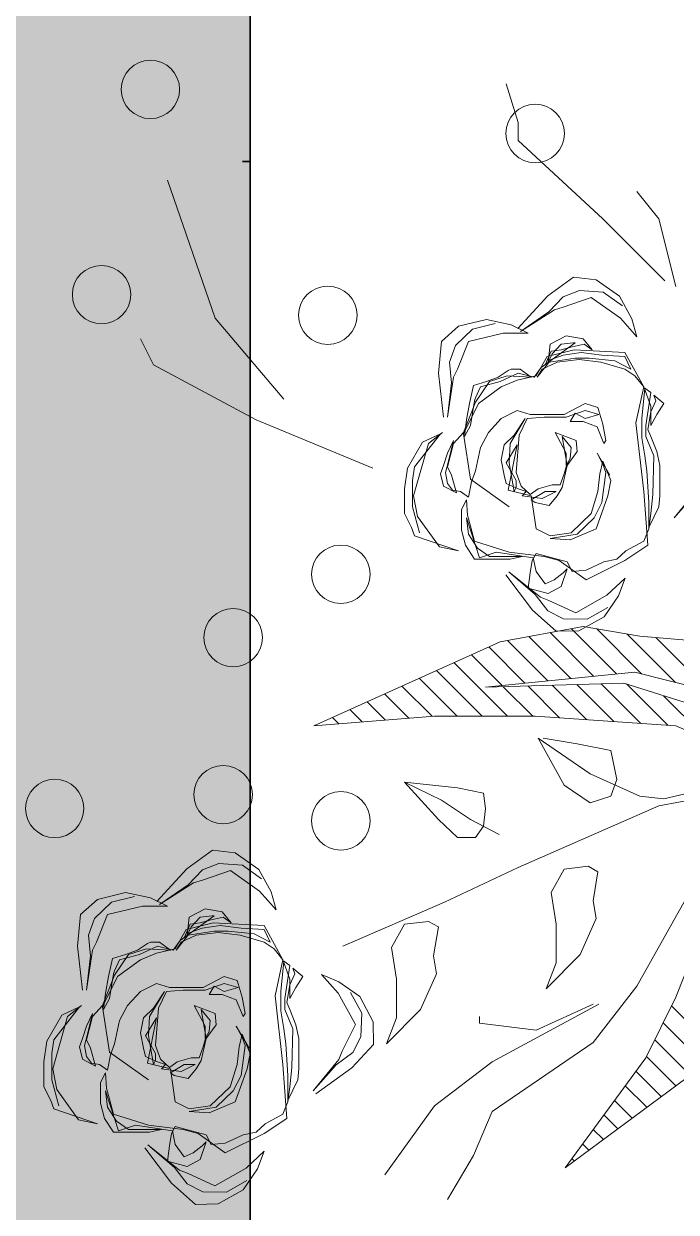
# Model space of a CAD drawing. Header units: millimetres. Extents: x -122165 to 59500, y -31598 to 53500.
# Drawn here: x 1433.9 to 1624.4, y 197.8 to 545 of the extents above; entities that cross this region are included whole.
import ezdxf

# ---------------------------------------------------------------- set-up
doc = ezdxf.new("R2010")
doc.units = ezdxf.units.MM
doc.header["$MEASUREMENT"] = 0
for name, color, linetype, lineweight in [('A_DIM', 7, 'Continuous', 5), ('ARC_A_ R.C.C', 162, 'Continuous', 40), ('ARC_A_R.C.C. Hatch', 8, 'Continuous', 5), ('ARC_A_WALL', 158, 'Continuous', 35), ('ARC_Wall Hatch', 253, 'Continuous', 0), ('Lan_Planter', 74, 'Continuous', 13)]:
    doc.layers.add(name, color=color, linetype=linetype, lineweight=lineweight)

# ---------------------------------------------------------------- blocks, each defined once
blk = doc.blocks.new('ARC$1$Existing Layout$0$col gf 180116')
at = {"layer": 'ARC_A_R.C.C. Hatch'}
h = blk.add_hatch(color=256, dxfattribs=at)
h.dxf.hatch_style = 1
h.paths.add_polyline_path([(201.73999, 26.78621), (202.64, 26.78621), (202.64, 26.48621), (201.73999, 26.48621)])
edge = h.paths.add_edge_path()
edge.add_line((216.33999, 22.98621), (216.13999, 22.98621))
edge.add_line((216.13999, 22.98621), (216.13999, 25.58621))
edge.add_line((216.13999, 25.58621), (218.33999, 25.58621))
edge.add_line((218.33999, 25.58621), (218.33999, 22.98621))
edge.add_line((218.33999, 22.98621), (218.03999, 22.98621))
h.paths.add_polyline_path([(207.13999, 25.88621), (207.43999, 25.88621), (207.43999, 26.78621), (207.13999, 26.78621)])
h.paths.add_polyline_path([(208.03999, 20.48621), (208.03999, 20.78621), (207.13999, 20.78621), (207.13999, 20.48621)])
h.paths.add_polyline_path([(202.63999, 32.78621), (202.63999, 32.48621), (201.73999, 32.48621), (201.73999, 32.78621)])
h.paths.add_polyline_path([(191.23999, 20.48621), (191.23999, 20.78621), (190.33999, 20.78621), (190.33999, 20.48621)])
h.paths.add_polyline_path([(184.03999, 20.48621), (184.03999, 20.78621), (183.13999, 20.78621), (183.13999, 20.48621)])
h.paths.add_polyline_path([(220.63999, 14.18621), (220.33999, 14.18621), (220.33999, 13.28621), (220.63999, 13.28621)])
h.paths.add_polyline_path([(220.63999, 20.48621), (220.63999, 20.78621), (219.73999, 20.78621), (219.73999, 20.48621)])
h.paths.add_polyline_path([(220.63999, 25.28621), (220.63999, 25.58621), (219.73999, 25.58621), (219.73999, 25.28621)])
h.paths.add_polyline_path([(220.63999, 32.78621), (220.63999, 32.48621), (219.73999, 32.48621), (219.73999, 32.78621)])
h.paths.add_polyline_path([(220.33999, 37.28621), (220.63999, 37.28621), (220.63999, 38.18621), (220.33999, 38.18621)])
h.paths.add_polyline_path([(201.13999, 43.28621), (201.43999, 43.28621), (201.43999, 44.18621), (201.13999, 44.18621)])
h.paths.add_polyline_path([(196.33999, 43.28621), (196.63999, 43.28621), (196.63999, 44.18621), (196.33999, 44.18621)])
h.paths.add_polyline_path([(190.33999, 43.28621), (190.63999, 43.28621), (190.63999, 44.18621), (190.33999, 44.18621)])
h.paths.add_polyline_path([(207.13999, 43.28621), (207.43999, 43.28621), (207.43999, 44.18621), (207.13999, 44.18621)])
h.paths.add_polyline_path([(220.63999, 56.78621), (220.33999, 56.78621), (220.33999, 55.88621), (220.63999, 55.88621)])
h.paths.add_polyline_path([(220.33999, 50.78621), (220.63999, 50.78621), (220.63999, 49.88621), (220.33999, 49.88621)])
h.paths.add_polyline_path([(226.33999, 50.78621), (226.63999, 50.78621), (226.63999, 49.88621), (226.33999, 49.88621)])
h.paths.add_polyline_path([(220.33999, 43.28621), (220.63999, 43.28621), (220.63999, 44.18621), (220.33999, 44.18621)])
h.paths.add_polyline_path([(232.63999, 44.18621), (232.63999, 43.88621), (231.73999, 43.88621), (231.73999, 44.18621)])
h.paths.add_polyline_path([(232.63999, 50.48621), (232.63999, 50.78621), (231.73999, 50.78621), (231.73999, 50.48621)])
h.paths.add_polyline_path([(232.63999, 55.88621), (232.63999, 56.18621), (231.73999, 56.18621), (231.73999, 55.88621)])
h.paths.add_polyline_path([(213.13999, 43.28621), (213.43999, 43.28621), (213.43999, 44.18621), (213.13999, 44.18621)])
h.paths.add_polyline_path([(226.63999, 7.88621), (226.63999, 8.18621), (225.73999, 8.18621), (225.73999, 7.88621)])
h.paths.add_polyline_path([(226.63999, 13.28621), (226.63999, 13.58621), (225.73999, 13.58621), (225.73999, 13.28621)])
h.paths.add_polyline_path([(201.73999, 20.78621), (201.73999, 20.48621), (202.63999, 20.48621), (202.63999, 20.78621)])
h.paths.add_polyline_path([(184.03999, 25.88621), (184.03999, 26.18621), (183.13999, 26.18621), (183.13999, 25.88621)])
h.paths.add_polyline_path([(183.13999, 14.18621), (183.13999, 13.88621), (184.03999, 13.88621), (184.03999, 14.18621)])
h.paths.add_polyline_path([(202.63999, 13.88621), (202.63999, 14.18621), (201.73999, 14.18621), (201.73999, 13.88621)])
h.paths.add_polyline_path([(196.33999, 13.28621), (196.63999, 13.28621), (196.63999, 14.18621), (196.33999, 14.18621)])
h.paths.add_polyline_path([(190.33999, 13.28621), (190.63999, 13.28621), (190.63999, 14.18621), (190.33999, 14.18621)])
h.paths.add_polyline_path([(196.33999, 25.88621), (196.63999, 25.88621), (196.63999, 26.78621), (196.33999, 26.78621)])
h.paths.add_polyline_path([(190.33999, 25.88621), (190.63999, 25.88621), (190.63999, 26.78621), (190.33999, 26.78621)])
h.paths.add_polyline_path([(214.03999, 13.28621), (214.03999, 13.58621), (213.13999, 13.58621), (213.13999, 13.28621)])
h.paths.add_polyline_path([(213.13999, 20.78621), (213.13999, 20.48621), (214.03999, 20.48621), (214.03999, 20.78621)])
h.paths.add_polyline_path([(213.43999, 26.78621), (213.13999, 26.78621), (213.13999, 25.88621), (213.43999, 25.88621)])
h.paths.add_polyline_path([(214.03999, 32.78621), (214.03999, 32.48621), (213.13999, 32.48621), (213.13999, 32.78621)])
h.paths.add_polyline_path([(214.03999, 7.88621), (214.03999, 8.18621), (213.13999, 8.18621), (213.13999, 7.88621)])
h.paths.add_polyline_path([(226.63999, 20.48621), (226.63999, 20.78621), (225.73999, 20.78621), (225.73999, 20.48621)])
h.paths.add_polyline_path([(226.63999, 25.28621), (226.63999, 25.58621), (225.73999, 25.58621), (225.73999, 25.28621)])
h.paths.add_polyline_path([(226.63999, 32.78621), (226.63999, 32.48621), (225.73999, 32.48621), (225.73999, 32.78621)])
h.paths.add_polyline_path([(226.63999, 37.28621), (226.63999, 37.58621), (225.73999, 37.58621), (225.73999, 37.28621)])
h.paths.add_polyline_path([(225.73999, 44.18621), (225.73999, 43.88621), (226.63999, 43.88621), (226.63999, 44.18621)])
h.paths.add_polyline_path([(226.63999, 56.78621), (226.33999, 56.78621), (226.33999, 55.88621), (226.63999, 55.88621)])
h.paths.add_polyline_path([(214.03999, 55.88621), (214.03999, 56.18621), (213.13999, 56.18621), (213.13999, 55.88621)])
h.paths.add_polyline_path([(213.13999, 37.28621), (213.43999, 37.28621), (213.43999, 38.18621), (213.13999, 38.18621)])
h.paths.add_polyline_path([(214.03999, 50.78621), (213.73999, 50.78621), (213.73999, 49.88621), (214.03999, 49.88621)])
h.paths.add_polyline_path([(207.13999, 37.28621), (207.43999, 37.28621), (207.43999, 38.18621), (207.13999, 38.18621)])
h.paths.add_polyline_path([(207.13999, 49.88621), (207.43999, 49.88621), (207.43999, 50.78621), (207.13999, 50.78621)])
h.paths.add_polyline_path([(183.13999, 50.18621), (183.13999, 49.88621), (184.03999, 49.88621), (184.03999, 50.18621)])
h.paths.add_polyline_path([(183.13999, 38.18621), (183.13999, 37.88621), (184.03999, 37.88621), (184.03999, 38.18621)])
h.paths.add_polyline_path([(201.73999, 37.58621), (201.73999, 37.28621), (202.63999, 37.28621), (202.63999, 37.58621)])
h.paths.add_polyline_path([(196.33999, 37.28621), (196.63999, 37.28621), (196.63999, 38.18621), (196.33999, 38.18621)])
h.paths.add_polyline_path([(190.33999, 37.28621), (190.63999, 37.28621), (190.63999, 38.18621), (190.33999, 38.18621)])
h.paths.add_polyline_path([(201.13999, 49.88621), (201.43999, 49.88621), (201.43999, 50.78621), (201.13999, 50.78621)])
h.paths.add_polyline_path([(196.33999, 49.88621), (196.63999, 49.88621), (196.63999, 50.78621), (196.33999, 50.78621)])
h.paths.add_polyline_path([(190.33999, 49.88621), (190.63999, 49.88621), (190.63999, 50.78621), (190.33999, 50.78621)])
h.paths.add_polyline_path([(220.63999, 8.18621), (220.33999, 8.18621), (220.33999, 7.28621), (220.63999, 7.28621)])
h.paths.add_polyline_path([(195.73999, 20.48621), (195.73999, 20.78621), (196.63999, 20.78621), (196.63999, 20.48621)])
h.paths.add_polyline_path([(183.13999, 43.58621), (183.13999, 43.28621), (184.03999, 43.28621), (184.03999, 43.58621)])
blk = doc.blocks.new('ARC$0$Existing Layout$0$A$C04F219B2')
at = {"layer": 'ARC_Wall Hatch'}
h = blk.add_hatch(color=256, dxfattribs=at)
h.dxf.hatch_style = 1
h.paths.add_polyline_path([(0.6, -0.9), (-0.9, -0.9), (-0.9, -0.3), (-0.67, -0.3), (-0.67, -0.67), (0.37, -0.67), (0.37, -0.23), (0, -0.23), (0, 0), (0.6, 0)])
h.paths.add_polyline_path([(0, 0), (-0.23, 0), (-0.23, 0.37), (-0.67, 0.37), (-0.67, 0), (-0.9, 0), (-0.9, 0.6), (0, 0.6)])
at = {"layer": 'ARC_A_WALL'}
blk.add_line((0.59782, -0.39524, -0.00075), (0.6, -0.39524, -0.00075), dxfattribs=at)
at = {"layer": 'ARC_A_WALL', "elevation": 0}
blk.add_lwpolyline([(0.6, -0.9), (-0.9, -0.9), (-0.9, -0.3), (-0.67, -0.3), (-0.67, -0.67), (0.37, -0.67), (0.37, -0.23), (0, -0.23), (0, 0), (0.6, 0)], close=True, dxfattribs=at)
blk = doc.blocks.new('ARC$0$Existing Layout$0$A$C3EBA4768')
at = {"layer": 'A_DIM'}
blk.add_blockref('ARC$0$Existing Layout$0$A$C04F219B2', (0.9, -30.6, 0.00075), dxfattribs=at)
blk = doc.blocks.new('ARC')
at = {"xscale": 999.9941761349517, "yscale": 999.9941761349517, "zscale": 999.9941761349517}
blk.add_blockref('ARC$0$Existing Layout$0$A$C3EBA4768', (0, 31499.81, -0.75), dxfattribs=at)
at = {"layer": 'ARC_A_ R.C.C', "extrusion": (4.48937e-09, -4.26518e-20, 1), "xscale": 999.9941761349517, "yscale": 999.9941761349517, "zscale": 999.9941761349517}
blk.add_blockref('ARC$1$Existing Layout$0$col gf 180116', (-183138.93, -13286.14, -0.89), dxfattribs=at)
at = {"layer": 'ARC_Wall Hatch', "xscale": 999.9941761349517, "yscale": 999.9941761349517, "zscale": 999.9941761349517, "rotation": 359.9999991022337}
blk.add_blockref('ARC$0$Existing Layout$0$A$C04F219B2', (899.99, 899.99, -6.13), dxfattribs=at)
blk = doc.blocks.new('b-85')
at = {"color": 30, "true_color": 0xef731a}
for p, q in [((-285.22, 701.71), (-274.62, 707.08)), ((-274.62, 707.08), (-255.53, 707.08)), ((-255.53, 707.08), (-239.63, 704.78)), ((-239.63, 704.78), (-219.48, 693.28)), ((-303.24, 665.67), (-291.58, 699.41)), ((-276.74, 697.11), (-300.06, 680.24)), ((-291.58, 699.41), (-285.22, 701.71)), ((-269.31, 700.95), (-289.46, 695.58)), ((-260.83, 700.18), (-276.74, 697.11)), ((-249.17, 700.95), (-269.31, 700.95)), ((-220.54, 688.68), (-260.83, 700.18)), ((-238.57, 699.41), (-249.17, 700.95)), ((-213.12, 679.47), (-238.57, 699.41)), ((-212.06, 677.94), (-220.54, 688.68)), ((-219.48, 693.28), (-213.12, 679.47)), ((-300.06, 680.24), (-303.24, 665.67)), ((-258.71, 667.2), (-253.41, 677.17)), ((-253.41, 677.17), (-243.87, 679.47)), ((-243.87, 679.47), (-237.51, 677.17)), ((-237.51, 677.17), (-227.96, 674.11)), ((-200.39, 677.17), (-166.47, 681.01)), ((-166.47, 681.01), (-142.08, 678.71)), ((-142.08, 678.71), (-130.42, 665.67)), ((-244.93, 671.04), (-258.71, 667.2)), ((-256.59, 670.27), (-257.65, 664.14)), ((-251.29, 674.11), (-256.59, 670.27)), ((-242.81, 675.64), (-251.29, 674.11)), ((-238.57, 674.11), (-244.93, 671.04)), ((-234.32, 673.34), (-242.81, 675.64)), ((-220.54, 669.5), (-238.57, 674.11)), ((-218.42, 669.5), (-234.32, 673.34)), ((-227.96, 674.11), (-218.42, 669.5)), ((-212.06, 661.83), (-220.54, 669.5)), ((-200.39, 674.11), (-173.89, 671.04)), ((-169.65, 669.5), (-200.39, 674.11)), ((-173.89, 671.04), (-157.98, 672.57)), ((-163.28, 666.44), (-169.65, 669.5)), ((-157.98, 672.57), (-145.26, 667.97)), ((-145.26, 667.97), (-132.54, 654.93)), ((-299, 660.3), (-309.6, 653.4)), ((-277.8, 659.53), (-308.54, 649.56)), ((-287.34, 663.37), (-299, 660.3)), ((-290.52, 658), (-277.8, 659.53)), ((-271.43, 663.37), (-287.34, 663.37)), ((-284.16, 656.47), (-275.68, 658.77)), ((-275.68, 658.77), (-264.01, 659.53)), ((-264.01, 659.53), (-271.43, 663.37)), ((-257.65, 664.14), (-261.89, 658)), ((-248.11, 656.47), (-213.12, 661.83)), ((-215.24, 661.07), (-202.52, 659.53)), ((-206.76, 656.47), (-215.24, 661.07)), ((-213.12, 661.83), (-189.79, 650.33)), ((-188.73, 652.63), (-212.06, 661.83)), ((-202.52, 659.53), (-189.79, 657.23)), ((-142.08, 658), (-163.28, 666.44)), ((-130.42, 665.67), (-125.11, 644.2)), ((-309.6, 653.4), (-309.6, 644.2)), ((-308.54, 649.56), (-304.3, 636.53)), ((-307.48, 641.9), (-301.12, 651.1)), ((-304.3, 626.56), (-295.82, 653.4)), ((-301.12, 651.1), (-290.52, 658)), ((-295.82, 653.4), (-284.16, 656.47)), ((-269.31, 626.56), (-248.11, 656.47)), ((-261.89, 658), (-250.23, 655.7)), ((-250.23, 655.7), (-241.75, 652.63)), ((-241.75, 652.63), (-223.72, 648.8)), ((-187.67, 653.4), (-206.76, 656.47)), ((-189.79, 657.23), (-176.01, 654.17)), ((-189.79, 650.33), (-177.07, 632.69)), ((-172.83, 641.9), (-188.73, 652.63)), ((-185.55, 652.63), (-187.67, 653.4)), ((-177.07, 648.8), (-185.55, 652.63)), ((-176.01, 654.17), (-172.83, 644.2)), ((-135.72, 631.16), (-142.08, 658)), ((-132.54, 654.93), (-128.3, 637.29)), ((-309.6, 644.2), (-309.6, 625.79)), ((-307.48, 616.59), (-307.48, 641.9)), ((-223.72, 648.8), (-212.06, 642.66)), ((-212.06, 642.66), (-201.46, 632.69)), ((-172.83, 633.46), (-177.07, 648.8)), ((-172.83, 644.2), (-169.65, 634.99)), ((-168.59, 628.09), (-172.83, 641.9)), ((-125.11, 644.2), (-129.36, 625.02)), ((-304.3, 636.53), (-308.54, 608.15)), ((-244.93, 630.39), (-233.26, 632.69)), ((-233.26, 632.69), (-221.6, 630.39)), ((-201.46, 632.69), (-195.09, 620.42)), ((-177.07, 632.69), (-171.77, 620.42)), ((-166.47, 619.66), (-172.83, 633.46)), ((-169.65, 634.99), (-164.35, 627.32)), ((-321.62, 629.22), (-348.99, 608.8)), ((-338.8, 602.59), (-319.52, 626.98)), ((-319.52, 626.98), (-336.75, 606.61)), ((-309.6, 625.79), (-307.48, 616.59)), ((-307.48, 599.72), (-304.3, 626.56)), ((-256.59, 627.32), (-260.83, 609.69)), ((-235.38, 626.56), (-257.65, 622.72)), ((-257.65, 622.72), (-254.47, 621.19)), ((-221.6, 620.42), (-256.59, 627.32)), ((-255.53, 619.66), (-251.29, 628.86)), ((-251.29, 628.86), (-244.93, 630.39)), ((-249.17, 621.19), (-235.38, 628.86)), ((-235.38, 628.86), (-221.6, 620.42)), ((-220.54, 625.79), (-235.38, 626.56)), ((-221.6, 630.39), (-214.18, 622.72)), ((-201.46, 614.29), (-220.54, 625.79)), ((-214.18, 622.72), (-201.46, 614.29)), ((-169.65, 609.69), (-168.59, 628.09)), ((-164.35, 627.32), (-163.28, 625.02)), ((-163.28, 625.02), (-163.28, 618.12)), ((-135.72, 611.99), (-135.72, 631.16)), ((-129.36, 625.02), (-135.72, 611.99)), ((-262.95, 601.25), (-260.83, 616.59)), ((-260.83, 616.59), (-257.65, 613.52)), ((-253.41, 617.35), (-259.77, 610.45)), ((-257.65, 613.52), (-255.53, 619.66)), ((-254.47, 621.19), (-249.17, 621.19)), ((-242.81, 621.19), (-253.41, 617.35)), ((-214.18, 618.89), (-242.81, 621.19)), ((-201.46, 612.75), (-214.18, 618.89)), ((-195.09, 620.42), (-198.27, 610.45)), ((-171.77, 620.42), (-168.59, 605.85)), ((-169.65, 607.39), (-166.47, 619.66)), ((-163.28, 618.12), (-169.65, 609.69)), ((-134.48, 617.96), (-119.31, 596)), ((-117.66, 591.8), (-134.48, 617.96)), ((-132.17, 619.98), (-106.92, 597)), ((-348.99, 608.8), (-365.2, 590.44)), ((-336.75, 606.61), (-349.4, 596.84)), ((-336.11, 596.65), (-331.87, 611.99)), ((-331.87, 611.99), (-320.21, 610.45)), ((-319.15, 605.85), (-328.69, 598.95)), ((-320.21, 610.45), (-310.67, 608.92)), ((-308.54, 608.15), (-319.15, 605.85)), ((-305.36, 605.85), (-311.73, 582.08)), ((-310.67, 608.92), (-305.36, 605.85)), ((-286.28, 605.85), (-291.58, 595.11)), ((-260.83, 609.69), (-286.28, 605.85)), ((-268.25, 595.88), (-266.13, 606.62)), ((-266.13, 606.62), (-264.01, 609.69)), ((-264.01, 609.69), (-257.65, 598.95)), ((-259.77, 610.45), (-255.53, 604.32)), ((-255.53, 604.32), (-252.35, 593.58)), ((-200.39, 599.72), (-201.46, 612.75)), ((-198.27, 610.45), (-198.27, 584.38)), ((-162.22, 602.02), (-169.65, 607.39)), ((-169.65, 605.08), (-155.86, 594.35)), ((-163.28, 601.25), (-169.65, 605.08)), ((-168.59, 605.85), (-153.74, 597.42)), ((-349.4, 596.84), (-355.53, 584.78)), ((-351.03, 575.34), (-341.34, 596)), ((-341.34, 596), (-338.8, 602.59)), ((-330.81, 586.68), (-336.11, 596.65)), ((-328.69, 598.95), (-325.51, 592.05)), ((-310.67, 588.21), (-307.48, 599.72)), ((-294.76, 579.78), (-293.7, 595.11)), ((-293.7, 595.11), (-290.52, 574.41)), ((-291.58, 595.11), (-289.46, 579.01)), ((-260.83, 589.75), (-268.25, 595.88)), ((-257.65, 590.51), (-262.95, 601.25)), ((-257.65, 598.95), (-257.65, 590.51)), ((-200.39, 582.84), (-200.39, 599.72)), ((-157.98, 589.75), (-163.28, 601.25)), ((-143.14, 575.94), (-162.22, 602.02)), ((-160.1, 598.95), (-149.5, 594.35)), ((-157.98, 595.88), (-160.1, 598.95)), ((-157.98, 596.65), (-151.62, 593.58)), ((-144.2, 595.11), (-157.98, 596.65)), ((-154.8, 575.94), (-157.98, 595.88)), ((-153.74, 597.42), (-148.44, 576.71)), ((-137.84, 582.84), (-144.2, 595.11)), ((-119.31, 596), (-107.67, 585.06)), ((-106.92, 597), (-92.57, 577.14)), ((-365.2, 590.44), (-364.79, 572.95)), ((-317.03, 582.08), (-330.81, 586.68)), ((-325.51, 592.05), (-320.21, 585.14)), ((-325.51, 567.51), (-310.67, 588.21)), ((-254.47, 585.91), (-260.83, 589.75)), ((-237.51, 582.08), (-254.47, 585.91)), ((-252.35, 593.58), (-252.35, 587.45)), ((-252.35, 587.45), (-243.87, 584.38)), ((-215.24, 585.91), (-237.51, 582.08)), ((-212.06, 591.28), (-223.72, 585.14)), ((-223.72, 579.01), (-215.24, 585.91)), ((-218.42, 575.18), (-212.06, 591.28)), ((-155.86, 572.87), (-157.98, 589.75)), ((-155.86, 594.35), (-152.68, 585.14)), ((-151.62, 593.58), (-144.2, 586.68)), ((-149.5, 594.35), (-148.44, 586.68)), ((-148.44, 586.68), (-146.32, 578.24)), ((-144.2, 586.68), (-143.14, 577.48)), ((-115.78, 585), (-117.66, 591.8)), ((-355.53, 584.78), (-355.89, 566.57)), ((-320.21, 585.14), (-317.03, 582.08)), ((-311.73, 582.08), (-319.15, 578.24)), ((-319.15, 578.24), (-318.09, 567.51)), ((-286.28, 559.84), (-294.76, 579.78)), ((-289.46, 579.01), (-274.62, 563.67)), ((-243.87, 584.38), (-238.57, 582.84)), ((-238.57, 582.84), (-226.9, 574.41)), ((-237.51, 582.84), (-232.2, 579.78)), ((-227.96, 582.84), (-237.51, 582.84)), ((-232.2, 579.78), (-223.72, 579.01)), ((-223.72, 585.14), (-227.96, 582.84)), ((-203.58, 579.78), (-197.21, 575.94)), ((-203.58, 569.81), (-203.58, 579.78)), ((-195.09, 568.27), (-200.39, 582.84)), ((-198.27, 584.38), (-189.79, 568.27)), ((-152.68, 585.14), (-150.56, 571.34)), ((-148.44, 576.71), (-150.56, 537.6)), ((-146.32, 578.24), (-144.2, 569.04)), ((-143.14, 577.48), (-143.14, 575.94)), ((-139.96, 569.81), (-137.84, 582.84)), ((-108.14, 563.49), (-115.78, 585)), ((-107.67, 585.06), (-102.74, 572.46)), ((-92.57, 577.14), (-94.68, 559.78)), ((-364.79, 572.95), (-353.96, 553.66)), ((-337.31, 551.41), (-351.03, 575.34)), ((-310.67, 537.6), (-325.51, 567.51)), ((-318.09, 567.51), (-311.73, 553.7)), ((-290.52, 574.41), (-277.8, 561.37)), ((-226.9, 574.41), (-218.42, 575.18)), ((-207.82, 559.07), (-203.58, 569.81)), ((-197.21, 575.94), (-201.46, 568.27)), ((-201.46, 568.27), (-198.27, 557.54)), ((-198.27, 557.54), (-195.09, 568.27)), ((-189.79, 568.27), (-192.97, 558.3)), ((-157.98, 556), (-155.86, 572.87)), ((-154.8, 565.21), (-154.8, 575.94)), ((-150.56, 571.34), (-152.68, 555.24)), ((-148.44, 562.9), (-139.96, 569.81)), ((-144.2, 569.04), (-148.44, 562.9)), ((-102.74, 572.46), (-104.15, 554.29)), ((-355.89, 566.57), (-346.92, 550.8)), ((-260.83, 550.63), (-286.28, 559.84)), ((-277.8, 561.37), (-266.13, 555.24)), ((-274.62, 563.67), (-257.65, 558.3)), ((-257.65, 558.3), (-243.87, 556.77)), ((-227.96, 559.07), (-244.93, 549.1)), ((-236.44, 554.47), (-227.96, 559.07)), ((-220.54, 553.7), (-207.82, 559.07)), ((-192.97, 558.3), (-205.7, 554.47)), ((-156.92, 545.27), (-154.8, 565.21)), ((-124.13, 541.01), (-108.14, 563.49)), ((-94.68, 559.78), (-107.33, 541.63)), ((-353.96, 553.66), (-337.75, 542.58)), ((-324.19, 537.42), (-337.31, 551.41)), ((-311.73, 553.7), (-309.6, 543.73)), ((-266.13, 555.24), (-242.81, 552.17)), ((-249.17, 548.33), (-260.83, 550.63)), ((-234.32, 554.47), (-249.17, 548.33)), ((-243.87, 556.77), (-234.32, 554.47)), ((-242.81, 552.17), (-236.44, 554.47)), ((-218.42, 552.17), (-220.54, 553.7)), ((-205.7, 554.47), (-218.42, 552.17)), ((-163.28, 537.6), (-157.98, 556)), ((-152.68, 555.24), (-153.74, 537.6)), ((-104.15, 554.29), (-114.62, 539.48)), ((-337.75, 542.58), (-324.19, 537.42)), ((-309.6, 543.73), (-303.24, 536.83)), ((-163.28, 533), (-156.92, 545.27)), ((-138.54, 528.37), (-124.13, 541.01)), ((-107.33, 541.63), (-124.54, 532.18)), ((-299, 519.96), (-310.67, 537.6)), ((-303.24, 536.83), (-295.82, 523.03)), ((-150.56, 537.6), (-177.07, 523.03)), ((-168.59, 529.93), (-163.28, 537.6)), ((-153.74, 537.6), (-163.28, 533)), ((-124.54, 532.18), (-138.54, 528.37)), ((-257.65, 523.03), (-299, 519.96)), ((-295.82, 523.03), (-286.28, 519.19)), ((-204.64, 529.16), (-257.65, 523.03)), ((-230.08, 522.26), (-241.75, 520.73)), ((-216.3, 524.56), (-230.08, 522.26)), ((-230.08, 515.36), (-215.24, 521.49)), ((-201.46, 524.56), (-216.3, 524.56)), ((-215.24, 521.49), (-206.76, 521.49)), ((-206.76, 521.49), (-181.31, 517.66)), ((-177.07, 523.03), (-204.64, 529.16)), ((-178.13, 522.26), (-201.46, 524.56)), ((-191.91, 517.66), (-177.07, 523.03)), ((-181.31, 517.66), (-178.13, 522.26)), ((-177.07, 523.03), (-168.59, 529.93)), ((-286.28, 519.19), (-274.62, 517.66)), ((-285.22, 519.19), (-269.31, 511.52)), ((-266.13, 519.19), (-285.22, 519.19)), ((-274.62, 517.66), (-259.77, 516.12)), ((-241.75, 520.73), (-266.13, 519.19)), ((-259.77, 516.12), (-230.08, 515.36)), ((-237.51, 510.76), (-226.9, 513.06)), ((-226.9, 513.06), (-215.24, 517.66)), ((-215.24, 517.66), (-209.94, 519.96)), ((-209.94, 519.96), (-196.15, 517.66)), ((-206.76, 517.66), (-191.91, 517.66)), ((-198.27, 513.06), (-206.76, 517.66)), ((-189.79, 507.69), (-198.27, 513.06)), ((-196.15, 517.66), (-187.67, 513.82)), ((-183.43, 515.36), (-189.79, 507.69)), ((-187.67, 513.82), (-183.43, 515.36)), ((-269.31, 511.52), (-260.83, 510.76)), ((-260.83, 510.76), (-251.29, 510.76)), ((-251.29, 510.76), (-237.51, 510.76)), ((-280.13, 497.77), (-260.24, 470.01)), ((-277.85, 499.82), (-257.81, 482.2)), ((-253.83, 480.08), (-277.85, 499.82)), ((-188.4, 493.44), (-202.63, 480.59)), ((-193.82, 479.98), (-188.4, 493.44)), ((-257.81, 482.2), (-248.29, 469.37)), ((-247.29, 477.42), (-253.83, 480.08)), ((-226.82, 467.33), (-247.29, 477.42)), ((-202.63, 480.59), (-226.82, 467.33)), ((-205.21, 463.99), (-193.82, 479.98)), ((-260.24, 470.01), (-242.19, 453.45)), ((-248.29, 469.37), (-236.35, 463.01)), ((-218.15, 462.3), (-202.21, 470.97)), ((-236.35, 463.01), (-218.15, 462.3)), ((-224.7, 453.53), (-205.21, 463.99)), ((-242.19, 453.45), (-224.7, 453.53)), ((137.84, 388.05), (149.5, 421.8)), ((149.5, 421.8), (155.86, 424.1)), ((171.77, 423.33), (151.62, 417.96)), ((155.86, 424.1), (166.47, 429.46)), ((180.25, 422.56), (164.35, 419.49)), ((166.47, 429.46), (185.55, 429.46)), ((191.91, 423.33), (171.77, 423.33)), ((220.54, 411.06), (180.25, 422.56)), ((185.55, 429.46), (201.46, 427.16)), ((202.52, 421.8), (191.91, 423.33)), ((201.46, 427.16), (221.6, 415.66)), ((227.96, 401.86), (202.52, 421.8)), ((164.35, 419.49), (141.02, 402.62)), ((221.6, 415.66), (227.96, 401.86)), ((141.02, 402.62), (137.84, 388.05)), ((229.02, 400.32), (220.54, 411.06)), ((240.69, 399.56), (274.62, 403.39)), ((274.62, 403.39), (299, 401.09)), ((182.37, 389.59), (187.67, 399.56)), ((196.15, 393.42), (182.37, 389.59)), ((189.79, 396.49), (184.49, 392.65)), ((187.67, 399.56), (197.21, 401.86)), ((198.27, 398.02), (189.79, 396.49)), ((202.52, 396.49), (196.15, 393.42)), ((197.21, 401.86), (203.58, 399.56)), ((206.76, 395.72), (198.27, 398.02)), ((220.54, 391.89), (202.52, 396.49)), ((203.58, 399.56), (213.12, 396.49)), ((222.66, 391.89), (206.76, 395.72)), ((213.12, 396.49), (222.66, 391.89)), ((240.69, 396.49), (267.19, 393.42)), ((271.43, 391.89), (240.69, 396.49)), ((267.19, 393.42), (283.1, 394.95)), ((283.1, 394.95), (295.82, 390.35)), ((299, 401.09), (310.67, 388.05)), ((153.74, 385.75), (142.08, 382.68)), ((169.65, 385.75), (153.74, 385.75)), ((177.07, 381.92), (169.65, 385.75)), ((183.43, 386.52), (179.19, 380.38)), ((184.49, 392.65), (183.43, 386.52)), ((229.02, 384.22), (220.54, 391.89)), ((277.8, 388.82), (271.43, 391.89)), ((299, 380.38), (277.8, 388.82)), ((295.82, 390.35), (308.54, 377.31)), ((310.67, 388.05), (315.97, 366.58)), ((142.08, 382.68), (131.48, 375.78)), ((131.48, 375.78), (131.48, 366.58)), ((163.28, 381.92), (132.54, 371.95)), ((136.78, 348.94), (145.26, 375.78)), ((139.96, 373.48), (150.56, 380.38)), ((145.26, 375.78), (156.92, 378.85)), ((150.56, 380.38), (163.28, 381.92)), ((156.92, 378.85), (165.41, 381.15)), ((165.41, 381.15), (177.07, 381.92)), ((171.77, 348.94), (192.97, 378.85)), ((179.19, 380.38), (190.85, 378.08)), ((190.85, 378.08), (199.33, 375.01)), ((192.97, 378.85), (227.96, 384.22)), ((225.84, 383.45), (238.57, 381.92)), ((234.32, 378.85), (225.84, 383.45)), ((227.96, 384.22), (251.29, 372.71)), ((252.35, 375.01), (229.02, 384.22)), ((253.41, 375.78), (234.32, 378.85)), ((238.57, 381.92), (251.29, 379.62)), ((251.29, 379.62), (265.07, 376.55)), ((255.53, 375.01), (253.41, 375.78)), ((265.07, 376.55), (268.25, 366.58)), ((305.36, 353.54), (299, 380.38)), ((308.54, 377.31), (312.79, 359.68)), ((131.48, 366.58), (131.48, 348.17)), ((132.54, 371.95), (136.78, 358.91)), ((133.6, 364.28), (139.96, 373.48)), ((199.33, 375.01), (217.36, 371.18)), ((217.36, 371.18), (229.02, 365.04)), ((251.29, 372.71), (264.01, 355.07)), ((268.25, 364.28), (252.35, 375.01)), ((264.01, 371.18), (255.53, 375.01)), ((268.25, 355.84), (264.01, 371.18)), ((268.25, 366.58), (271.43, 357.38)), ((315.97, 366.58), (311.73, 347.41)), ((136.78, 358.91), (132.54, 330.53)), ((133.6, 338.97), (133.6, 364.28)), ((229.02, 365.04), (239.63, 355.07)), ((272.49, 350.47), (268.25, 364.28)), ((271.43, 357.38), (276.74, 349.71)), ((67.86, 355.84), (79.52, 292.19)), ((119.46, 351.6), (92.09, 331.18)), ((102.28, 324.97), (121.56, 349.36)), ((121.56, 349.36), (104.33, 328.99)), ((131.48, 348.17), (133.6, 338.97)), ((133.6, 322.1), (136.78, 348.94)), ((184.49, 349.71), (180.25, 332.07)), ((205.7, 348.94), (183.43, 345.11)), ((219.48, 342.8), (184.49, 349.71)), ((185.55, 342.04), (189.79, 351.24)), ((189.79, 351.24), (196.15, 352.77)), ((191.91, 343.57), (205.7, 351.24)), ((196.15, 352.77), (207.82, 355.07)), ((205.7, 351.24), (219.48, 342.8)), ((220.54, 348.17), (205.7, 348.94)), ((207.82, 355.07), (219.48, 352.77)), ((219.48, 352.77), (226.9, 345.11)), ((239.63, 336.67), (220.54, 348.17)), ((239.63, 355.07), (245.99, 342.8)), ((264.01, 355.07), (269.31, 342.8)), ((274.62, 342.04), (268.25, 355.84)), ((271.43, 332.07), (272.49, 350.47)), ((276.74, 349.71), (277.8, 347.41)), ((305.36, 334.37), (305.36, 353.54)), ((178.13, 323.63), (180.25, 338.97)), ((180.25, 338.97), (183.43, 335.9)), ((187.67, 339.74), (181.31, 332.83)), ((183.43, 345.11), (186.61, 343.57)), ((183.43, 335.9), (185.55, 342.04)), ((186.61, 343.57), (191.91, 343.57)), ((198.27, 343.57), (187.67, 339.74)), ((226.9, 341.27), (198.27, 343.57)), ((226.9, 345.11), (239.63, 336.67)), ((239.63, 335.14), (226.9, 341.27)), ((245.99, 342.8), (242.81, 332.83)), ((269.31, 342.8), (272.49, 328.23)), ((271.43, 329.77), (274.62, 342.04)), ((277.8, 340.5), (271.43, 332.07)), ((277.8, 347.41), (277.8, 340.5)), ((311.73, 347.41), (305.36, 334.37)), ((306.6, 340.34), (321.77, 318.39)), ((323.42, 314.19), (306.6, 340.34)), ((308.91, 342.36), (334.16, 319.38)), ((92.09, 331.18), (75.88, 312.82)), ((104.97, 319.03), (109.21, 334.37)), ((109.21, 334.37), (120.87, 332.83)), ((120.87, 332.83), (130.42, 331.3)), ((132.54, 330.53), (121.93, 328.23)), ((130.42, 331.3), (135.72, 328.23)), ((180.25, 332.07), (154.8, 328.23)), ((174.95, 329), (177.07, 332.07)), ((177.07, 332.07), (183.43, 321.33)), ((181.31, 332.83), (185.55, 326.7)), ((240.69, 322.1), (239.63, 335.14)), ((242.81, 332.83), (242.81, 306.76)), ((278.86, 324.4), (271.43, 329.77)), ((104.33, 328.99), (91.68, 319.23)), ((99.74, 318.38), (102.28, 324.97)), ((121.93, 328.23), (112.39, 321.33)), ((112.39, 321.33), (115.57, 314.43)), ((135.72, 328.23), (129.36, 304.46)), ((130.42, 310.59), (133.6, 322.1)), ((154.8, 328.23), (149.5, 317.5)), ((172.83, 318.26), (174.95, 329)), ((183.43, 312.9), (178.13, 323.63)), ((183.43, 321.33), (183.43, 312.9)), ((185.55, 326.7), (188.73, 315.96)), ((240.69, 305.23), (240.69, 322.1)), ((271.43, 327.47), (285.22, 316.73)), ((277.8, 323.63), (271.43, 327.47)), ((272.49, 328.23), (287.34, 319.8)), ((283.1, 312.13), (277.8, 323.63)), ((297.94, 298.32), (278.86, 324.4)), ((280.98, 321.33), (291.58, 316.73)), ((283.1, 318.26), (280.98, 321.33)), ((75.88, 312.82), (76.3, 295.33)), ((91.68, 319.23), (85.55, 307.17)), ((90.05, 297.72), (99.74, 318.38)), ((110.27, 309.06), (104.97, 319.03)), ((115.57, 314.43), (120.87, 307.53)), ((146.32, 302.16), (147.38, 317.5)), ((147.38, 317.5), (150.56, 296.79)), ((149.5, 317.5), (151.62, 301.39)), ((180.25, 312.13), (172.83, 318.26)), ((186.61, 308.29), (180.25, 312.13)), ((188.73, 315.96), (188.73, 309.83)), ((229.02, 313.66), (217.36, 307.53)), ((222.66, 297.56), (229.02, 313.66)), ((283.1, 319.03), (289.46, 315.96)), ((296.88, 317.5), (283.1, 319.03)), ((286.28, 298.32), (283.1, 318.26)), ((285.22, 295.26), (283.1, 312.13)), ((285.22, 316.73), (288.4, 307.53)), ((287.34, 319.8), (292.64, 299.09)), ((289.46, 315.96), (296.88, 309.06)), ((291.58, 316.73), (292.64, 309.06)), ((303.24, 305.23), (296.88, 317.5)), ((321.77, 318.39), (333.41, 307.44)), ((325.3, 307.38), (323.42, 314.19)), ((334.16, 319.38), (348.51, 299.53)), ((85.55, 307.17), (85.19, 288.95)), ((124.05, 304.46), (110.27, 309.06)), ((115.57, 289.89), (130.42, 310.59)), ((120.87, 307.53), (124.05, 304.46)), ((129.36, 304.46), (121.93, 300.62)), ((154.8, 282.22), (146.32, 302.16)), ((203.58, 304.46), (186.61, 308.29)), ((188.73, 309.83), (197.21, 306.76)), ((197.21, 306.76), (202.52, 305.23)), ((202.52, 305.23), (214.18, 296.79)), ((225.84, 308.29), (203.58, 304.46)), ((203.58, 305.23), (208.88, 302.16)), ((213.12, 305.23), (203.58, 305.23)), ((208.88, 302.16), (217.36, 301.39)), ((217.36, 307.53), (213.12, 305.23)), ((217.36, 301.39), (225.84, 308.29)), ((237.51, 302.16), (243.87, 298.32)), ((237.51, 292.19), (237.51, 302.16)), ((245.99, 290.66), (240.69, 305.23)), ((242.81, 306.76), (251.29, 290.66)), ((288.4, 307.53), (290.52, 293.72)), ((292.64, 309.06), (294.76, 300.62)), ((296.88, 309.06), (297.94, 299.86)), ((301.12, 292.19), (303.24, 305.23)), ((332.94, 285.87), (325.3, 307.38)), ((333.41, 307.44), (338.34, 294.84)), ((76.3, 295.33), (87.12, 276.04)), ((103.77, 273.79), (90.05, 297.72)), ((121.93, 300.62), (122.99, 289.89)), ((150.56, 296.79), (163.28, 283.75)), ((151.62, 301.39), (166.47, 286.05)), ((214.18, 296.79), (222.66, 297.56)), ((243.87, 298.32), (239.63, 290.66)), ((283.1, 278.38), (285.22, 295.26)), ((286.28, 287.59), (286.28, 298.32)), ((290.52, 293.72), (288.4, 277.62)), ((292.64, 299.09), (290.52, 259.98)), ((294.76, 300.62), (296.88, 291.42)), ((297.94, 299.86), (297.94, 298.32)), ((338.34, 294.84), (336.93, 276.68)), ((348.51, 299.53), (346.4, 282.16)), ((79.52, 292.19), (72.1, 248.48)), ((85.19, 288.95), (94.16, 273.19)), ((130.42, 259.98), (115.57, 289.89)), ((122.99, 289.89), (129.36, 276.08)), ((163.28, 283.75), (174.95, 277.62)), ((166.47, 286.05), (183.43, 280.69)), ((233.26, 281.45), (237.51, 292.19)), ((239.63, 290.66), (242.81, 279.92)), ((242.81, 279.92), (245.99, 290.66)), ((251.29, 290.66), (248.11, 280.69)), ((284.16, 267.65), (286.28, 287.59)), ((292.64, 285.29), (301.12, 292.19)), ((296.88, 291.42), (292.64, 285.29)), ((316.96, 263.39), (332.94, 285.87)), ((87.12, 276.04), (103.33, 264.96)), ((129.36, 276.08), (131.48, 266.11)), ((180.25, 273.02), (154.8, 282.22)), ((174.95, 277.62), (198.27, 274.55)), ((183.43, 280.69), (197.21, 279.15)), ((206.76, 276.85), (191.91, 270.72)), ((213.12, 281.45), (196.15, 271.48)), ((197.21, 279.15), (206.76, 276.85)), ((198.27, 274.55), (204.64, 276.85)), ((204.64, 276.85), (213.12, 281.45)), ((220.54, 276.08), (233.26, 281.45)), ((222.66, 274.55), (220.54, 276.08)), ((235.38, 276.85), (222.66, 274.55)), ((248.11, 280.69), (235.38, 276.85)), ((277.8, 259.98), (283.1, 278.38)), ((288.4, 277.62), (287.34, 259.98)), ((336.93, 276.68), (326.46, 261.86)), ((346.4, 282.16), (333.75, 264.02)), ((116.89, 259.81), (103.77, 273.79)), ((131.48, 266.11), (137.84, 259.21)), ((191.91, 270.72), (180.25, 273.02)), ((277.8, 255.38), (284.16, 267.65)), ((103.33, 264.96), (116.89, 259.81)), ((142.08, 242.34), (130.42, 259.98)), ((137.84, 259.21), (145.26, 245.41)), ((290.52, 259.98), (264.01, 245.41)), ((272.49, 252.31), (277.8, 259.98)), ((287.34, 259.98), (277.8, 255.38)), ((302.54, 250.75), (316.96, 263.39)), ((333.75, 264.02), (316.54, 254.57)), ((72.1, 248.48), (67.86, 197.09)), ((236.44, 251.54), (183.43, 245.41)), ((264.01, 245.41), (236.44, 251.54)), ((264.01, 245.41), (272.49, 252.31)), ((316.54, 254.57), (302.54, 250.75)), ((183.43, 245.41), (142.08, 242.34)), ((145.26, 245.41), (154.8, 241.57)), ((154.8, 241.57), (166.47, 240.04)), ((155.86, 241.57), (171.77, 233.9)), ((174.95, 241.57), (155.86, 241.57)), ((166.47, 240.04), (181.31, 238.51)), ((199.33, 243.11), (174.95, 241.57)), ((181.31, 238.51), (211, 237.74)), ((211, 244.64), (199.33, 243.11)), ((224.78, 246.94), (211, 244.64)), ((211, 237.74), (225.84, 243.87)), ((214.18, 235.44), (225.84, 240.04)), ((239.63, 246.94), (224.78, 246.94)), ((225.84, 243.87), (234.32, 243.87)), ((225.84, 240.04), (231.14, 242.34)), ((231.14, 242.34), (244.93, 240.04)), ((234.32, 243.87), (259.77, 240.04)), ((234.32, 240.04), (249.17, 240.04)), ((242.81, 235.44), (234.32, 240.04)), ((262.95, 244.64), (239.63, 246.94)), ((244.93, 240.04), (253.41, 236.21)), ((249.17, 240.04), (264.01, 245.41)), ((259.77, 240.04), (262.95, 244.64)), ((171.77, 233.9), (180.25, 233.14)), ((180.25, 233.14), (189.79, 233.14)), ((189.79, 233.14), (203.58, 233.14)), ((203.58, 233.14), (214.18, 235.44)), ((251.29, 230.07), (242.81, 235.44)), ((257.65, 237.74), (251.29, 230.07)), ((253.41, 236.21), (257.65, 237.74)), ((163.23, 222.2), (183.27, 204.58)), ((187.25, 202.46), (163.23, 222.2))]:
    blk.add_line(p, q, dxfattribs=at)
at = {"color": 97, "true_color": 0x446a2a}
for p, q in [((280.98, 622.72), (301.12, 632.69)), ((238.57, 543.73), (280.98, 622.72)), ((317.03, 575.18), (423.06, 611.99)), ((254.47, 522.26), (317.03, 575.18)), ((201.46, 454), (238.57, 543.73)), ((3.18, 499.25), (67.86, 355.84)), ((10.6, 406.46), (3.18, 499.25)), ((3.27, 498.14), (3.55, 498.43)), ((4.71, 480.18), (9.58, 485.06)), ((-166.47, 477.01), (-132.54, 398.79)), ((6.14, 462.22), (15.61, 471.69)), ((7.58, 444.26), (21.64, 458.32)), ((-289.46, 406.46), (-342.47, 444.8)), ((-241.75, 443.27), (-215.24, 417.19)), ((-221.6, 435.6), (-241.75, 443.27)), ((-167.53, 439.43), (-191.91, 435.6)), ((-149.5, 429.46), (-167.53, 439.43)), ((9.02, 426.3), (27.67, 444.95)), ((-191.91, 435.6), (-221.6, 435.6)), ((10.45, 408.34), (33.7, 431.58)), ((-147.38, 411.06), (-149.5, 429.46)), ((-40.29, 429.46), (-68.92, 403.39)), ((-54.07, 401.09), (-40.29, 429.46)), ((-44.53, 388.82), (-40.29, 429.46)), ((-215.24, 417.19), (-187.67, 404.92)), ((10.6, 389.09), (39.73, 418.22)), ((-255.53, 361.98), (-289.46, 406.46)), ((-187.67, 404.92), (-173.89, 407.22)), ((-173.89, 407.22), (-151.62, 403.39)), ((-151.62, 403.39), (-147.38, 411.06)), ((-68.92, 403.39), (-82.7, 388.82)), ((10.6, 329), (10.6, 406.46)), ((10.6, 369.69), (45.76, 404.85)), ((-327.63, 376.55), (-361.56, 396.49)), ((-132.54, 398.79), (-106.03, 342.04)), ((-68.92, 378.85), (-54.07, 401.09)), ((-82.7, 388.82), (-82.7, 375.01)), ((-48.77, 368.88), (-44.53, 388.82)), ((10.6, 350.3), (51.79, 391.48)), ((-293.7, 361.98), (-327.63, 376.55)), ((-80.58, 356.61), (-68.92, 378.85)), ((34.17, 354.47), (57.82, 378.11)), ((-231.14, 328.23), (-225.84, 371.95)), ((-225.84, 371.95), (-220.54, 371.95)), ((-82.7, 375.01), (-74.22, 368.88)), ((-74.22, 368.88), (-60.44, 367.35)), ((-60.44, 367.35), (-48.77, 368.88)), ((32.87, 367.35), (36.05, 260.75)), ((44.53, 252.31), (32.87, 367.35)), ((-240.69, 284.52), (-293.7, 361.98)), ((-211, 279.92), (-255.53, 361.98)), ((35.96, 336.86), (63.84, 364.74)), ((10.6, 330.9), (33.28, 353.57)), ((37.75, 319.25), (68.86, 350.36)), ((467.59, 342.04), (497.28, 351.24)), ((-106.03, 342.04), (-58.32, 233.9)), ((393.37, 276.85), (453.8, 342.04)), ((453.8, 342.04), (467.59, 342.04)), ((9.31, 310.21), (33.84, 334.74)), ((39.53, 301.63), (71.87, 333.97)), ((-211, 284.52), (-231.14, 328.23)), ((-199.33, 320.56), (-172.83, 294.49)), ((-179.19, 312.9), (-199.33, 320.56)), ((-6.36, 326.7), (-42.41, 306.76)), ((-33.93, 286.82), (-6.36, 326.7)), ((-10.6, 296.79), (-6.36, 322.87)), ((3.18, 220.87), (10.6, 329)), ((-149.5, 312.9), (-179.19, 312.9)), ((-125.11, 316.73), (-149.5, 312.9)), ((-107.09, 306.76), (-125.11, 316.73)), ((7.88, 289.38), (34.4, 315.9)), ((41.32, 284.02), (74.87, 317.57)), ((-337.17, 305.99), (-252.35, 243.87)), ((-268.25, 213.2), (-337.17, 305.99)), ((-104.97, 288.35), (-107.09, 306.76)), ((-42.41, 306.76), (-56.2, 286.82)), ((-331.84, 298.82), (-329.95, 300.71)), ((-172.83, 294.49), (-145.26, 282.22)), ((-15.9, 270.72), (-10.6, 296.79)), ((6.45, 268.56), (34.97, 297.07)), ((43.1, 266.41), (77.87, 301.18)), ((-323.57, 287.68), (-318.75, 292.51)), ((-315.31, 276.55), (-307.56, 284.31)), ((-197.21, 250.78), (-240.69, 284.52)), ((-145.26, 282.22), (-131.48, 284.52)), ((-131.48, 284.52), (-109.21, 280.69)), ((-109.21, 280.69), (-104.97, 288.35)), ((-56.2, 286.82), (-50.89, 270.72)), ((-50.89, 248.48), (-33.93, 286.82)), ((-307.04, 265.42), (-296.36, 276.1)), ((5.02, 247.73), (35.53, 278.23)), ((43.21, 247.12), (77.73, 281.64)), ((345.65, 229.3), (393.37, 276.85)), ((-298.77, 254.29), (-285.16, 267.9)), ((-50.89, 270.72), (-38.17, 266.11)), ((-38.17, 266.11), (-15.9, 270.72)), ((-290.51, 243.16), (-273.96, 259.7)), ((3.6, 226.9), (35.4, 258.71)), ((36.05, 260.75), (4.24, 161.05)), ((36.57, 221.08), (73.76, 258.27)), ((-282.24, 232.03), (-262.77, 251.5)), ((-75.28, 182.52), (-197.21, 250.78)), ((-53.01, 230.07), (-50.89, 248.48)), ((24.39, 173.32), (44.53, 252.31)), ((393.37, 233.9), (414.57, 250.78)), ((-273.97, 220.9), (-251.45, 243.43)), ((-252.35, 243.87), (-205.7, 220.87)), ((-264.73, 210.75), (-238.45, 237.02)), ((-253.27, 202.81), (-225.46, 230.62)), ((-58.32, 233.9), (-45.59, 164.12)), ((-30.75, 133.44), (-53.01, 230.07)), ((-7.14, 196.76), (26.31, 230.22)), ((29.93, 195.04), (71.09, 236.2)), ((341.41, 220.87), (393.37, 233.9)), ((-241.82, 194.86), (-212.47, 224.21)), ((-205.7, 220.87), (-128.3, 190.19)), ((-20.15, 166.42), (3.18, 220.87))]:
    blk.add_line(p, q, dxfattribs=at)
for centre in [(-60.44, 698.65), (335.05, 662.6), (493.04, 625.02), (-49.83, 569.04), (71.04, 561.37), (319.15, 488.52), (-69.98, 478.55), (119.81, 478.55), (459.11, 329)]:
    blk.add_circle(centre, 22.48, dxfattribs=at)
blk = doc.blocks.new('ARC$0$Existing Layout$0$col gf 180116')
at = {"true_color": 0x3d3dff}
h = blk.add_hatch(color=160, dxfattribs=at)
h.dxf.hatch_style = 1
h.paths.add_polyline_path([(201.73999, 26.78621), (202.64, 26.78621), (202.64, 26.48621), (201.73999, 26.48621)])
edge = h.paths.add_edge_path()
edge.add_line((216.33999, 22.98621), (216.13999, 22.98621))
edge.add_line((216.13999, 22.98621), (216.13999, 25.58621))
edge.add_line((216.13999, 25.58621), (218.33999, 25.58621))
edge.add_line((218.33999, 25.58621), (218.33999, 22.98621))
edge.add_line((218.33999, 22.98621), (218.03999, 22.98621))
h.paths.add_polyline_path([(207.13999, 25.88621), (207.43999, 25.88621), (207.43999, 26.78621), (207.13999, 26.78621)])
h.paths.add_polyline_path([(208.03999, 20.48621), (208.03999, 20.78621), (207.13999, 20.78621), (207.13999, 20.48621)])
h.paths.add_polyline_path([(202.63999, 32.78621), (202.63999, 32.48621), (201.73999, 32.48621), (201.73999, 32.78621)])
h.paths.add_polyline_path([(191.23999, 20.48621), (191.23999, 20.78621), (190.33999, 20.78621), (190.33999, 20.48621)])
h.paths.add_polyline_path([(184.03999, 20.48621), (184.03999, 20.78621), (183.13999, 20.78621), (183.13999, 20.48621)])
h.paths.add_polyline_path([(220.63999, 14.18621), (220.33999, 14.18621), (220.33999, 13.28621), (220.63999, 13.28621)])
h.paths.add_polyline_path([(220.63999, 20.48621), (220.63999, 20.78621), (219.73999, 20.78621), (219.73999, 20.48621)])
h.paths.add_polyline_path([(220.63999, 25.28621), (220.63999, 25.58621), (219.73999, 25.58621), (219.73999, 25.28621)])
h.paths.add_polyline_path([(220.63999, 32.78621), (220.63999, 32.48621), (219.73999, 32.48621), (219.73999, 32.78621)])
h.paths.add_polyline_path([(220.33999, 37.28621), (220.63999, 37.28621), (220.63999, 38.18621), (220.33999, 38.18621)])
h.paths.add_polyline_path([(201.13999, 43.28621), (201.43999, 43.28621), (201.43999, 44.18621), (201.13999, 44.18621)])
h.paths.add_polyline_path([(196.33999, 43.28621), (196.63999, 43.28621), (196.63999, 44.18621), (196.33999, 44.18621)])
h.paths.add_polyline_path([(190.33999, 43.28621), (190.63999, 43.28621), (190.63999, 44.18621), (190.33999, 44.18621)])
h.paths.add_polyline_path([(207.13999, 43.28621), (207.43999, 43.28621), (207.43999, 44.18621), (207.13999, 44.18621)])
h.paths.add_polyline_path([(220.63999, 56.78621), (220.33999, 56.78621), (220.33999, 55.88621), (220.63999, 55.88621)])
h.paths.add_polyline_path([(220.33999, 50.78621), (220.63999, 50.78621), (220.63999, 49.88621), (220.33999, 49.88621)])
h.paths.add_polyline_path([(226.33999, 50.78621), (226.63999, 50.78621), (226.63999, 49.88621), (226.33999, 49.88621)])
h.paths.add_polyline_path([(220.33999, 43.28621), (220.63999, 43.28621), (220.63999, 44.18621), (220.33999, 44.18621)])
h.paths.add_polyline_path([(232.63999, 44.18621), (232.63999, 43.88621), (231.73999, 43.88621), (231.73999, 44.18621)])
h.paths.add_polyline_path([(232.63999, 50.48621), (232.63999, 50.78621), (231.73999, 50.78621), (231.73999, 50.48621)])
h.paths.add_polyline_path([(232.63999, 55.88621), (232.63999, 56.18621), (231.73999, 56.18621), (231.73999, 55.88621)])
h.paths.add_polyline_path([(213.13999, 43.28621), (213.43999, 43.28621), (213.43999, 44.18621), (213.13999, 44.18621)])
h.paths.add_polyline_path([(226.63999, 7.88621), (226.63999, 8.18621), (225.73999, 8.18621), (225.73999, 7.88621)])
h.paths.add_polyline_path([(226.63999, 13.28621), (226.63999, 13.58621), (225.73999, 13.58621), (225.73999, 13.28621)])
h.paths.add_polyline_path([(201.73999, 20.78621), (201.73999, 20.48621), (202.63999, 20.48621), (202.63999, 20.78621)])
h.paths.add_polyline_path([(184.03999, 25.88621), (184.03999, 26.18621), (183.13999, 26.18621), (183.13999, 25.88621)])
h.paths.add_polyline_path([(183.13999, 14.18621), (183.13999, 13.88621), (184.03999, 13.88621), (184.03999, 14.18621)])
h.paths.add_polyline_path([(202.63999, 13.88621), (202.63999, 14.18621), (201.73999, 14.18621), (201.73999, 13.88621)])
h.paths.add_polyline_path([(196.33999, 13.28621), (196.63999, 13.28621), (196.63999, 14.18621), (196.33999, 14.18621)])
h.paths.add_polyline_path([(190.33999, 13.28621), (190.63999, 13.28621), (190.63999, 14.18621), (190.33999, 14.18621)])
h.paths.add_polyline_path([(196.33999, 25.88621), (196.63999, 25.88621), (196.63999, 26.78621), (196.33999, 26.78621)])
h.paths.add_polyline_path([(190.33999, 25.88621), (190.63999, 25.88621), (190.63999, 26.78621), (190.33999, 26.78621)])
h.paths.add_polyline_path([(214.03999, 13.28621), (214.03999, 13.58621), (213.13999, 13.58621), (213.13999, 13.28621)])
h.paths.add_polyline_path([(213.13999, 20.78621), (213.13999, 20.48621), (214.03999, 20.48621), (214.03999, 20.78621)])
h.paths.add_polyline_path([(213.43999, 26.78621), (213.13999, 26.78621), (213.13999, 25.88621), (213.43999, 25.88621)])
h.paths.add_polyline_path([(214.03999, 32.78621), (214.03999, 32.48621), (213.13999, 32.48621), (213.13999, 32.78621)])
h.paths.add_polyline_path([(214.03999, 7.88621), (214.03999, 8.18621), (213.13999, 8.18621), (213.13999, 7.88621)])
h.paths.add_polyline_path([(226.63999, 20.48621), (226.63999, 20.78621), (225.73999, 20.78621), (225.73999, 20.48621)])
h.paths.add_polyline_path([(226.63999, 25.28621), (226.63999, 25.58621), (225.73999, 25.58621), (225.73999, 25.28621)])
h.paths.add_polyline_path([(226.63999, 32.78621), (226.63999, 32.48621), (225.73999, 32.48621), (225.73999, 32.78621)])
h.paths.add_polyline_path([(226.63999, 37.28621), (226.63999, 37.58621), (225.73999, 37.58621), (225.73999, 37.28621)])
h.paths.add_polyline_path([(225.73999, 44.18621), (225.73999, 43.88621), (226.63999, 43.88621), (226.63999, 44.18621)])
h.paths.add_polyline_path([(226.63999, 56.78621), (226.33999, 56.78621), (226.33999, 55.88621), (226.63999, 55.88621)])
h.paths.add_polyline_path([(214.03999, 55.88621), (214.03999, 56.18621), (213.13999, 56.18621), (213.13999, 55.88621)])
h.paths.add_polyline_path([(213.13999, 37.28621), (213.43999, 37.28621), (213.43999, 38.18621), (213.13999, 38.18621)])
h.paths.add_polyline_path([(214.03999, 50.78621), (213.73999, 50.78621), (213.73999, 49.88621), (214.03999, 49.88621)])
h.paths.add_polyline_path([(207.13999, 37.28621), (207.43999, 37.28621), (207.43999, 38.18621), (207.13999, 38.18621)])
h.paths.add_polyline_path([(207.13999, 49.88621), (207.43999, 49.88621), (207.43999, 50.78621), (207.13999, 50.78621)])
h.paths.add_polyline_path([(183.13999, 50.18621), (183.13999, 49.88621), (184.03999, 49.88621), (184.03999, 50.18621)])
h.paths.add_polyline_path([(183.13999, 38.18621), (183.13999, 37.88621), (184.03999, 37.88621), (184.03999, 38.18621)])
h.paths.add_polyline_path([(201.73999, 37.58621), (201.73999, 37.28621), (202.63999, 37.28621), (202.63999, 37.58621)])
h.paths.add_polyline_path([(196.33999, 37.28621), (196.63999, 37.28621), (196.63999, 38.18621), (196.33999, 38.18621)])
h.paths.add_polyline_path([(190.33999, 37.28621), (190.63999, 37.28621), (190.63999, 38.18621), (190.33999, 38.18621)])
h.paths.add_polyline_path([(201.13999, 49.88621), (201.43999, 49.88621), (201.43999, 50.78621), (201.13999, 50.78621)])
h.paths.add_polyline_path([(196.33999, 49.88621), (196.63999, 49.88621), (196.63999, 50.78621), (196.33999, 50.78621)])
h.paths.add_polyline_path([(190.33999, 49.88621), (190.63999, 49.88621), (190.63999, 50.78621), (190.33999, 50.78621)])
h.paths.add_polyline_path([(220.63999, 8.18621), (220.33999, 8.18621), (220.33999, 7.28621), (220.63999, 7.28621)])
h.paths.add_polyline_path([(195.73999, 20.48621), (195.73999, 20.78621), (196.63999, 20.78621), (196.63999, 20.48621)])
h.paths.add_polyline_path([(183.13999, 43.58621), (183.13999, 43.28621), (184.03999, 43.28621), (184.03999, 43.58621)])

msp = doc.modelspace()

# ---------------------------------------------------------------- block references
msp.add_blockref('ARC', (0, 0))
at = {"layer": 'ARC_A_ R.C.C', "xscale": 999.9941761349517, "yscale": 999.9941761349517, "zscale": 999.9941761349517}
msp.add_blockref('ARC$0$Existing Layout$0$col gf 180116', (-183138.93, -13286.14, -0.89), dxfattribs=at)
at = {"layer": 'Lan_Planter', "xscale": 0.3794487534784165, "yscale": 0.3794487534784165, "zscale": 0.3794487534784165, "rotation": 90}
msp.add_blockref('b-85', (1708.04, 338.71, -0.89), dxfattribs=at)

doc.saveas('drawing.dxf')
